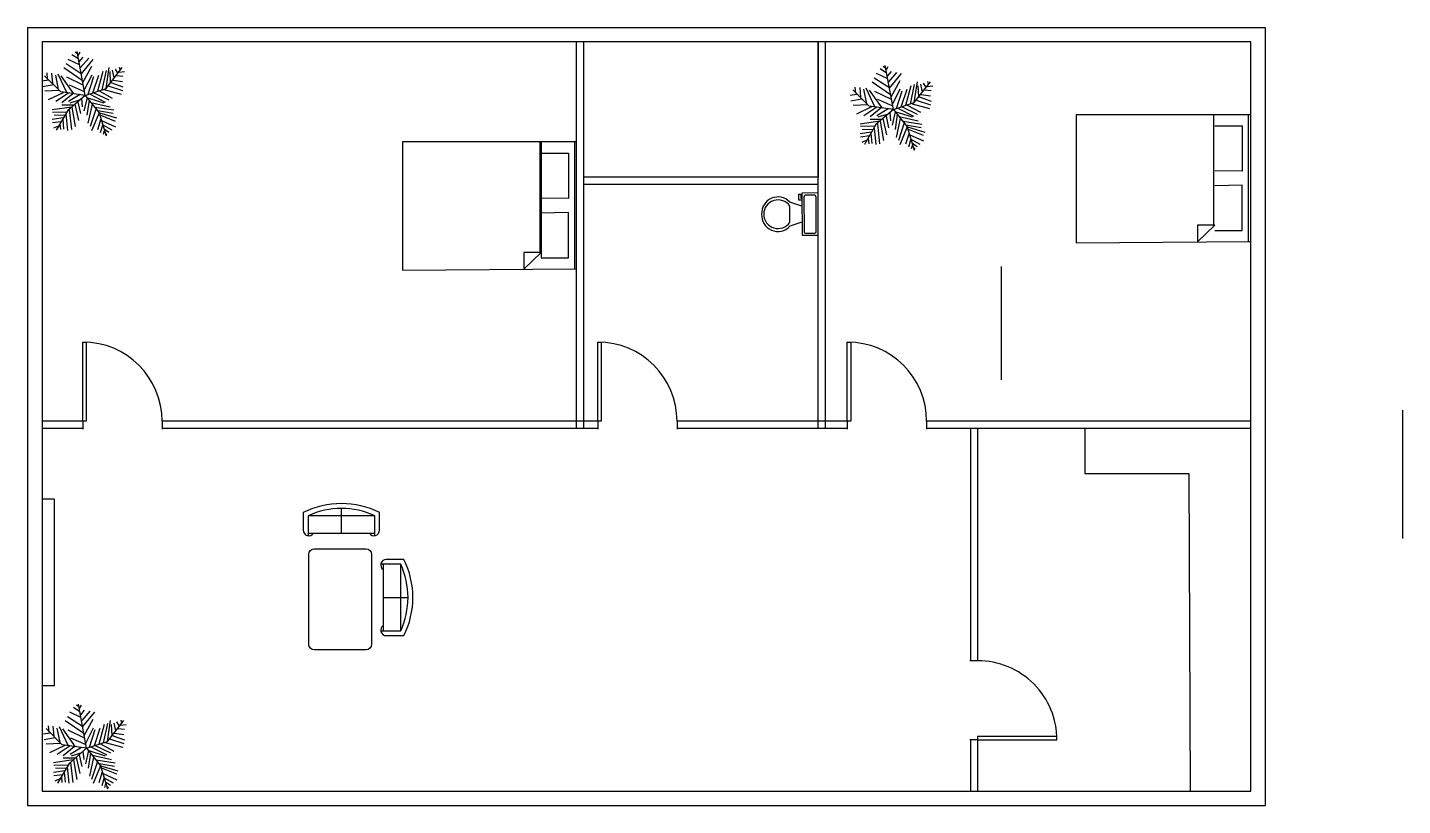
# Model space of a CAD drawing. Header units: millimetres. Extents: x 1139 to 36559, y 1596 to 14019.
# Drawn here: x 19225 to 36559, y 1596 to 11411 of the extents above; entities that cross this region are included whole.
import ezdxf

# ---------------------------------------------------------------- set-up
doc = ezdxf.new("R2010")
doc.units = ezdxf.units.MM

# ---------------------------------------------------------------- blocks, each defined once
blk = doc.blocks.new('*U68')
for p, q in [((-10.186, 53.64), (-13.084, 55.962)), ((0, 0), (-10.5, 57)), ((-9.099, 51.782), (-6.563, 55.962)), ((-5.114, 28.097), (-24.676, 40.636)), ((-7.288, 39.707), (-21.778, 46.673)), ((-8.737, 47.138), (-17.069, 52.711)), ((-7.65, 43.423), (-2.578, 49.46)), ((-5.839, 35.992), (4.667, 48.067)), ((-5.114, 27.632), (10.463, 46.673)), ((-2.941, 16.486), (8.652, 37.85)), ((27, 9), (48, 36)), ((27.127, 9.056), (31.112, 35.992)), ((44.153, 36.456), (45.239, 32.741)), ((-47.498, 19.737), (-55.83, 18.344)), ((-31.5, 4.5), (-52.5, 25.5)), ((-48.585, 21.131), (-49.309, 29.026)), ((-43.513, 28.561), (-42.427, 15.558)), ((-38.442, 26.239), (-34.819, 7.663)), ((-35.544, 28.097), (-24.314, 3.947)), ((-14.533, 2.09), (-30.834, 25.31)), ((-3.665, 19.273), (-27.574, 35.527)), ((-24.314, 23.917), (-2.941, 13.7)), ((-1.129, 6.734), (9.014, 26.704)), ((3.942, 1.625), (11.187, 24.381)), ((10.101, 3.483), (17.708, 26.239)), ((16.259, 5.805), (23.142, 31.348)), ((22.055, 7.198), (27.489, 32.277)), ((31.836, 30.883), (32.561, 16.486)), ((35.096, 32.741), (37.27, 22.524)), ((36.183, 19.737), (48.137, 17.88)), ((38.719, 34.134), (41.979, 28.561)), ((40.53, 25.775), (48.862, 24.846)), ((43.791, 29.954), (51.036, 30.883)), ((-40.615, 13.7), (-55.105, 10.913)), ((-33.37, 6.269), (-52.207, 5.34)), ((-28.299, 3.483), (-47.86, -5.805)), ((-21.416, 3.018), (-38.079, -8.128)), ((0, 0), (-31.5, 4.5)), ((-15.982, 2.09), (-30.11, -9.521)), ((0, 0), (-22.5, -19.5)), ((-6.563, 1.161), (-21.416, -8.128)), ((-20.691, 13.7), (-1.129, 4.876)), ((0, 0), (27, 9)), ((0, 0), (18, -22.5)), ((6.478, 1.625), (26.04, -8.592)), ((11.187, 3.483), (30.749, -5.805)), ((18.07, 5.805), (35.096, -3.483)), ((24.229, 7.663), (46.688, 1.625)), ((29.662, 12.307), (48.137, 6.269)), ((33.285, 16.486), (48.862, 10.913)), ((-17.431, -15.094), (-42.789, -18.809)), ((-15.257, -12.772), (-30.11, -12.772)), ((-6.563, -5.805), (-19.967, -9.985)), ((-17.069, -15.094), (-12.721, -40.172)), ((-13.446, -11.378), (-8.737, -32.741)), ((-9.461, -8.592), (-6.201, -23.453)), ((-4.752, -3.483), (-3.665, -14.629)), ((2.493, -3.019), (-1.491, -20.202)), ((1.769, -2.555), (24.229, -9.521)), ((5.029, -6.27), (2.131, -25.775)), ((9.014, -11.378), (3.58, -35.992)), ((14.085, -16.951), (6.478, -40.172)), ((7.565, -9.056), (32.198, -14.629)), ((12.274, -15.094), (36.907, -18.809)), ((-28.299, -29.026), (-42.789, -31.348)), ((-24.314, -21.596), (-42.427, -22.06)), ((-30.834, -34.135), (-42.427, -35.528)), ((-26.849, -26.24), (-40.253, -25.775)), ((-22.5, -19.5), (-37.5, -45)), ((-29.023, -30.884), (-27.936, -43.887)), ((-25.038, -23.918), (-22.865, -45.281)), ((-20.691, -18.345), (-17.793, -44.352)), ((18.07, -22.524), (8.289, -45.745)), ((20.244, -30.419), (15.897, -44.816)), ((16.259, -19.738), (36.183, -22.989)), ((18, -22.5), (27, -52.5)), ((18.433, -22.524), (40.53, -29.026)), ((19.157, -25.311), (38.719, -33.206)), ((21.331, -32.741), (39.081, -40.636)), ((-34.457, -39.708), (-40.978, -42.494)), ((-32.646, -36.921), (-31.921, -44.352)), ((22.78, -37.85), (19.519, -48.532)), ((22.78, -38.314), (34.372, -44.816)), ((24.591, -45.745), (23.142, -50.854)), ((24.591, -43.423), (30.749, -47.603)), ((26.764, -49.925), (28.213, -50.854))]:
    blk.add_line(p, q)
blk = doc.blocks.new('*U70')
for p, q in [((0, 0), (0, -100)), ((1000, 0), (1000, -100))]:
    blk.add_line(p, q)
blk.add_lwpolyline([(0, 0), (0, 1000), (43.75, 1000), (43.75, 0)], close=True)
blk.add_arc((0, 0), 1000, 0, 90)
blk = doc.blocks.new('*U71')
for p, q in [((0, 0), (0, -100)), ((1000, 0), (1000, -100))]:
    blk.add_line(p, q)
blk.add_lwpolyline([(0, 0), (0, 1000), (43.75, 1000), (43.75, 0)], close=True)
blk.add_arc((0, 0), 1000, 0, 90)
blk = doc.blocks.new('*U72')
for p, q in [((0, 0), (0, 100)), ((1000, 0), (1000, 100))]:
    blk.add_line(p, q)
blk.add_lwpolyline([(0, 0), (0, -1000), (43.75, -1000), (43.75, 0)], close=True)
blk.add_arc((0, 0), 1000, 270, 0)
blk = doc.blocks.new('*U74')
for p, q in [((-9.51, 6.98), (-9.52, 9.98)), ((-9.52, 9.98), (-8.52, 9.98)), ((-8.01, 6.98), (-9.51, 6.98)), ((-8.52, 9.98), (-8.52, 7.98)), ((-8.52, 7.98), (-8.02, 7.98)), ((-8.01, 3.98), (-14.01, 5.97)), ((-13.99, -4.03), (-14.01, 3.97)), ((-7.99, -4.02), (-13.99, -6.03)), ((-5.98, -9.51), (-1.98, -9.5))]:
    blk.add_line(p, q)
blk.add_lwpolyline([(-7.98, -10.51), (0.02, -10.5), (-0.02, 10.5), (-8.02, 10.48)], close=True)
for points in [[(-7.02, 8.49), (-6.98, -8.51)], [(-2.02, 9.5), (-6.02, 9.49)], [(-0.98, -8.5), (-1.02, 8.5)]]:
    blk.add_lwpolyline(points)
for centre, radius, start, end in [((-19.92, 0.44), 8.1, 43.12476, 183.48754), ((-19.87, -0.07), 7.13, 34.61297, 179.80754), ((-6.14, 8.61), 0.884, 81.97744, 188.23764), ((-1.89, 8.62), 0.884, 351.97744, 98.23764), ((-19.92, -0.51), 8.1, 176.72754, 317.09034), ((-19.87, 0), 7.13, 180.40754, 325.60214), ((-6.11, -8.64), 0.884, 171.97744, 278.23764), ((-1.86, -8.63), 0.884, 261.97744, 8.23764)]:
    blk.add_arc(centre, radius, start, end)

msp = doc.modelspace()

# ---------------------------------------------------------------- linework, layer by layer
for p, q in [((19224.508, 11410.859), (34830.268, 11410.859)), ((19224.508, 11410.859), (19224.508, 1596.299)), ((34830.268, 1596.299), (34830.268, 11410.859)), ((19407.388, 11227.979), (19407.388, 1779.179)), ((34647.388, 11227.979), (19407.388, 11227.979)), ((19407.388, 11227.979), (19407.388, 6473.099)), ((26143.468, 11227.979), (26143.468, 6351.179)), ((29282.908, 11227.979), (26234.908, 11227.979)), ((26234.908, 11227.979), (26234.908, 6351.179)), ((29191.468, 6351.179), (29191.468, 11227.979)), ((29191.468, 11227.979), (29191.468, 9521.099)), ((29282.908, 6351.179), (29282.908, 11227.979)), ((34647.388, 1779.179), (34647.388, 11227.979)), ((34636.358, 10310.668), (32445.441, 10310.668)), ((32445.441, 10310.668), (32445.441, 8692.247)), ((34176.422, 10310.617), (34176.66, 8916.022)), ((34619.373, 8710.812), (34619.373, 10310.668)), ((34191.688, 10169.828), (34538.664, 10169.828)), ((34538.664, 10169.828), (34538.664, 9598.053)), ((26143.468, 9966.442), (23952.551, 9966.442)), ((23952.551, 9966.442), (23952.551, 8348.021)), ((25683.532, 9966.391), (25683.771, 8571.795)), ((25698.774, 9966.442), (25699.025, 8503.694)), ((26126.483, 8366.586), (26126.483, 9966.442)), ((25698.798, 9825.602), (26045.774, 9825.602)), ((26045.774, 9825.602), (26045.774, 9253.827)), ((34538.664, 9598.053), (34191.785, 9603.159)), ((29191.468, 9521.099), (26234.908, 9521.099)), ((29191.468, 9429.659), (26234.908, 9429.659)), ((34538.664, 9419.695), (34191.785, 9414.59)), ((34538.664, 8847.92), (34538.664, 9419.695)), ((26045.774, 9253.827), (25698.895, 9258.933)), ((26045.774, 9075.469), (25698.895, 9070.363)), ((26045.774, 8503.694), (26045.774, 9075.469)), ((34191.903, 8916.022), (33976.619, 8916.022)), ((33976.619, 8916.022), (33976.743, 8705.324)), ((33976.743, 8705.324), (34191.903, 8916.022)), ((34191.688, 8847.92), (34538.664, 8847.92)), ((32445.441, 8692.247), (34636.358, 8710.957)), ((34176.696, 8707.032), (34176.696, 8707.03)), ((34191.939, 8707.162), (34191.939, 8707.081)), ((25699.013, 8571.795), (25483.729, 8571.795)), ((25483.729, 8571.795), (25483.854, 8361.098)), ((25483.854, 8361.098), (25699.013, 8571.795)), ((25698.798, 8503.694), (26045.774, 8503.694)), ((23952.551, 8348.021), (26143.468, 8366.731)), ((25683.806, 8362.805), (25683.806, 8362.803)), ((25699.049, 8362.936), (25699.049, 8362.854)), ((19965.564, 6442.619), (19407.388, 6442.619)), ((26456.688, 6442.619), (20921.814, 6442.619)), ((29603.588, 6442.619), (27412.938, 6442.619)), ((31111.708, 6442.619), (30559.838, 6442.619)), ((34647.388, 6442.619), (31111.708, 6442.619)), ((36559.133, 6581.753), (36559.133, 4963.332)), ((19921.814, 6351.179), (19407.388, 6351.179)), ((26412.938, 6351.179), (20921.814, 6351.179)), ((29559.838, 6351.179), (27412.938, 6351.179)), ((29559.838, 6351.179), (29282.908, 6351.179)), ((31111.708, 6351.179), (30559.838, 6351.179)), ((31111.708, 6351.179), (30559.838, 6351.179)), ((34647.388, 6351.179), (31111.708, 6351.179)), ((31111.708, 6351.179), (31111.708, 3423.098)), ((31203.148, 6351.179), (31203.148, 3423.098)), ((32555.74, 6351.179), (32555.74, 5784.937)), ((34647.388, 1779.179), (34647.388, 6351.179)), ((32555.74, 5784.937), (33865.429, 5784.937)), ((33865.429, 5784.937), (33884.255, 1779.179)), ((19561.935, 5459.073), (19407.388, 5459.073)), ((19561.935, 5459.073), (19561.935, 3104.752)), ((22701.61, 5291.095), (22701.61, 5069.622)), ((23601.299, 5252.031), (22763.732, 5252.031)), ((22763.732, 5252.031), (22763.732, 4999.622)), ((23182.516, 5031.024), (23182.516, 5343.263)), ((23601.299, 4999.622), (23601.299, 5252.031)), ((23663.421, 5069.622), (23663.421, 5291.095)), ((22763.732, 5031.024), (23601.299, 5031.024)), ((23969.357, 4701.034), (23747.883, 4701.034)), ((23930.293, 4638.912), (23677.883, 4638.912)), ((23709.285, 4638.912), (23709.285, 3801.345)), ((23930.293, 3801.345), (23930.293, 4638.912)), ((23709.285, 4220.129), (24021.524, 4220.129)), ((23677.883, 3801.345), (23930.293, 3801.345)), ((23747.883, 3739.223), (23969.357, 3739.223)), ((19561.935, 3104.752), (19407.388, 3104.752)), ((31203.148, 2466.848), (31203.148, 1779.179)), ((31111.708, 2423.098), (31111.708, 1779.179)), ((19407.388, 1779.179), (34647.388, 1779.179)), ((19224.508, 1596.299), (34830.268, 1596.299))]:
    msp.add_line(p, q)
at = {"linetype": 'Continuous'}
msp.add_lwpolyline([(31499.156, 8394.835), (31499.156, 7291.254), (31498.813, 7291.129), (31499.5, 7290.879), (31499.156, 7290.754), (31499.156, 6966.775)], dxfattribs=at)
msp.add_lwpolyline([(22839.829, 4835.82), (23490.549, 4835.82, -0.414213562), (23560.549, 4765.82), (23560.549, 3630.532, -0.414213562), (23490.549, 3560.532), (22839.829, 3560.532, -0.414213562), (22769.829, 3630.532), (22769.829, 4765.82, -0.414213562)], format="xyb", close=True)
for centre, radius, start, end in [((23182.516, 4336.466), 1068.919, 63.2627797, 116.7372203), ((23182.516, 4336.466), 1006.797, 65.4204388, 114.5795612), ((22771.61, 5069.622), 70, 180, 326.5369328), ((23593.421, 5069.622), 70, 213.4630672, 0), ((23747.883, 4631.034), 70, 90, 236.5369328), ((23014.727, 4220.129), 1068.919, 333.2627797, 26.7372203), ((23014.727, 4220.129), 1006.797, 335.4204388, 24.5795612), ((23747.883, 3809.223), 70, 123.4630672, 270)]:
    msp.add_arc(centre, radius, start, end)

# ---------------------------------------------------------------- block references
for name, p, xscale, yscale, zscale in [('*U68', (19951.272, 10554.392), 9.741788807585737, 9.741788807585737, 9.741788807585737), ('*U68', (30140.463, 10375.119), 9.741788807585737, 9.741788807585737, 9.741788807585737), ('*U74', (29191.468, 9056.364), 25.4, 25.4, 25.4), ('*U68', (19969.537, 2317.697), 9.741788807585737, 9.741788807585737, 9.741788807585737)]:
    msp.add_blockref(name, p, dxfattribs=dict(xscale=xscale, yscale=yscale, zscale=zscale))
for name, p in [('*U70', (19921.814, 6442.619)), ('*U71', (26412.938, 6442.619)), ('*U71', (29559.838, 6442.619))]:
    msp.add_blockref(name, p)
at = {"rotation": 89.99999999999997}
msp.add_blockref('*U72', (31203.148, 2423.098), dxfattribs=at)

doc.saveas('drawing.dxf')
